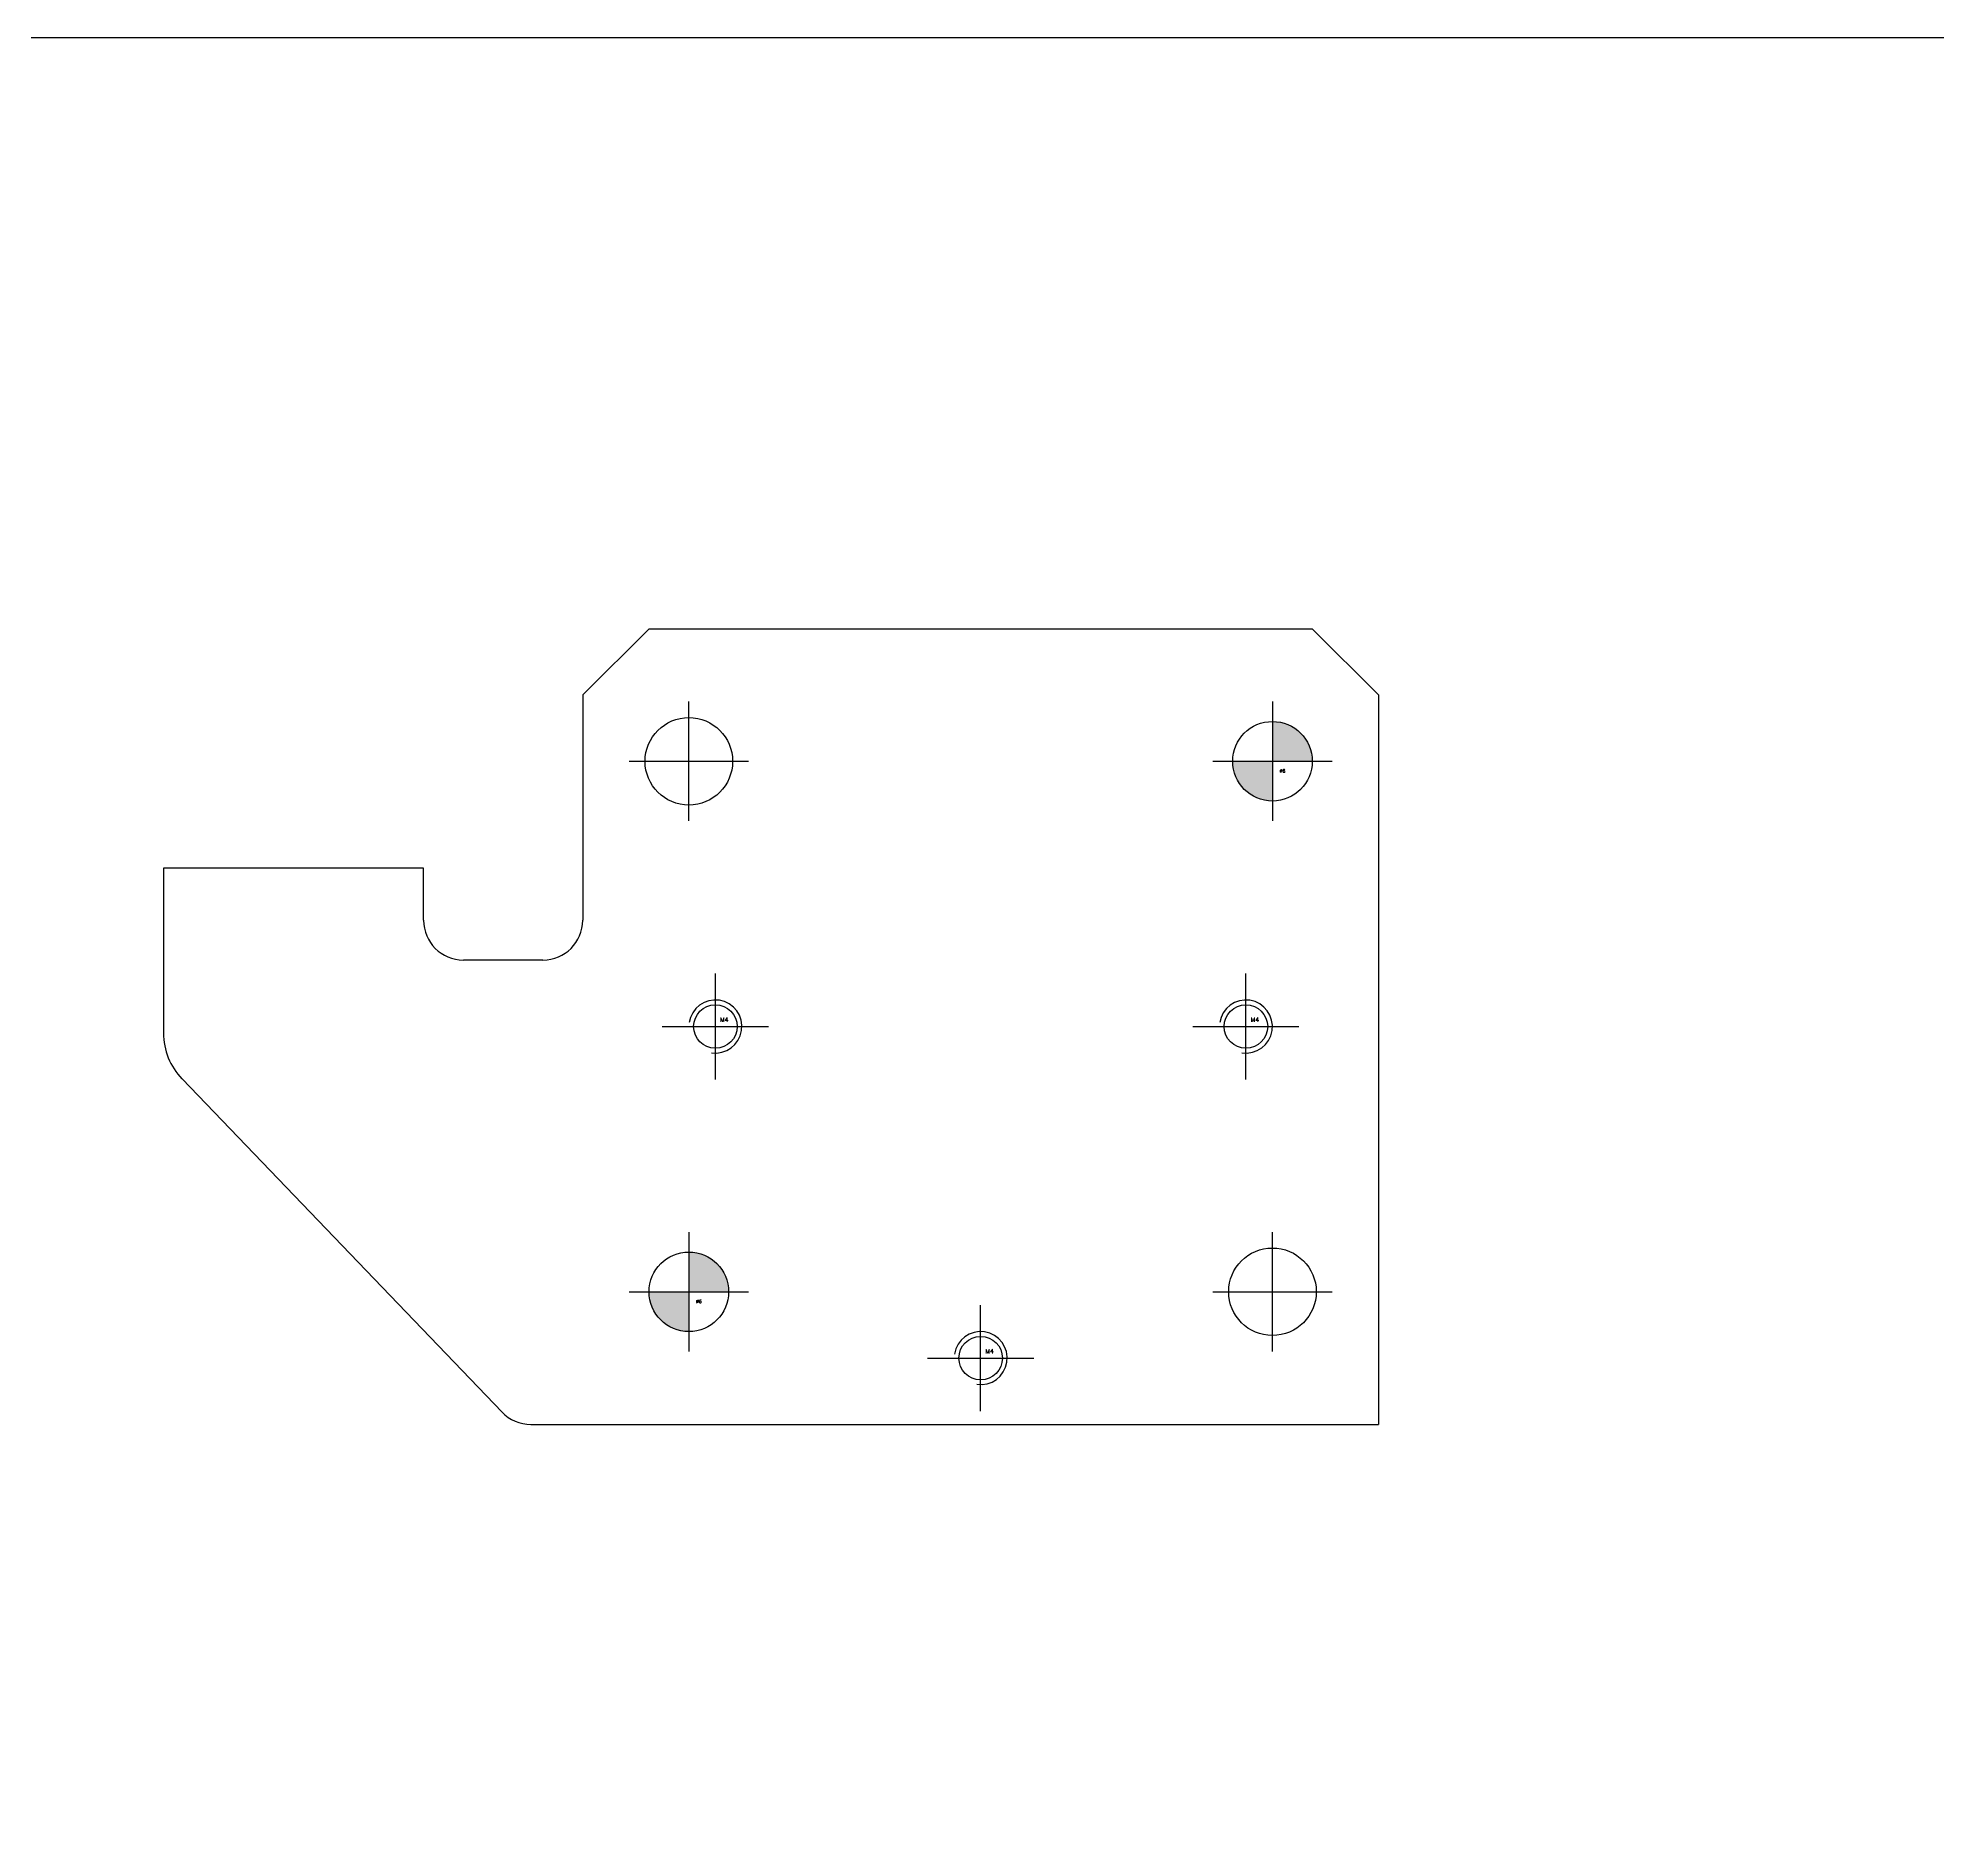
# Model space of a CAD drawing. Header units: millimetres. Extents: x 7997 to 8570, y 4594 to 4866.
# Drawn here: x 8139.8 to 8283.1, y 4730 to 4865.8 of the extents above; entities that cross this region are included whole.
import ezdxf

# ---------------------------------------------------------------- set-up
doc = ezdxf.new("R2010")
doc.units = ezdxf.units.MM
doc.linetypes.add('CENTER', pattern=[50.8, 31.75, -6.35, 6.35, -6.35])
doc.linetypes.add('HIDDEN', pattern=[9.525, 6.35, -3.175])
doc.layers.add('1', color=220, linetype='CENTER')
doc.layers.add('3', color=223, linetype='HIDDEN')
doc.styles.get("Standard").update_dxf_attribs({"font": 'romans.shx', "bigfont": 'whgtxt.shx'})

# ---------------------------------------------------------------- blocks, each defined once
blk = doc.blocks.new('Q2')
h = blk.add_hatch(color=256)
h.paths.add_polyline_path([(5969.88, 4902.28), (5969.88, 4899.28), (5972.88, 4899.28, 0.414214)])
h.paths.add_polyline_path([(5969.88, 4899.28), (5966.88, 4899.28, 0.414214), (5969.88, 4896.28)])
h.paths.add_polyline_path([(5970.3, 4899.67), (5971.38, 4899.67), (5971.38, 4900.42), (5970.3, 4900.42)], flags=24)
h = blk.add_hatch(color=256)
h.paths.add_polyline_path([(5925.88, 4862.28), (5925.88, 4859.28), (5928.88, 4859.28, 0.414214)])
h.paths.add_polyline_path([(5925.88, 4859.28), (5922.88, 4859.28, 0.414214), (5925.88, 4856.28)])
h.paths.add_polyline_path([(5926.3, 4859.67), (5927.38, 4859.67), (5927.38, 4860.42), (5926.3, 4860.42)], flags=24)
for p, q in [((5922.88, 4909.28), (5917.88, 4904.28)), ((5922.88, 4909.28), (5972.88, 4909.28)), ((5972.88, 4909.28), (5977.88, 4904.28)), ((5917.88, 4904.28), (5917.88, 4887.29)), ((5977.88, 4904.28), (5977.88, 4849.28)), ((5905.88, 4891.22), (5886.27, 4891.22)), ((5886.27, 4891.22), (5886.27, 4878.79)), ((5905.88, 4887.29), (5905.88, 4891.22)), ((5914.88, 4884.29), (5908.88, 4884.29)), ((5887.67, 4875.33), (5911.8, 4850.21)), ((5913.96, 4849.28), (5977.88, 4849.28))]:
    blk.add_line(p, q)
for centre, radius in [((5925.88, 4899.28), 3.3), ((5969.88, 4899.28), 3), ((5927.88, 4879.28), 1.64), ((5967.88, 4879.28), 1.64), ((5925.88, 4859.28), 3), ((5969.88, 4859.28), 3.3), ((5947.88, 4854.28), 1.64)]:
    blk.add_circle(centre, radius)
for centre, radius, start, end in [((5908.88, 4887.29), 3, 180, 270), ((5914.88, 4887.29), 3, 270, 0), ((5891.27, 4878.79), 5, 180, 223.8473), ((5913.96, 4852.28), 3, 223.8473, 270)]:
    blk.add_arc(centre, radius, start, end)
at = {"layer": '1', "ltscale": 4}
for p, q in [((5925.88, 4894.78), (5925.88, 4903.78)), ((5921.38, 4899.28), (5930.38, 4899.28)), ((5969.88, 4854.78), (5969.88, 4863.78)), ((5965.38, 4859.28), (5974.38, 4859.28))]:
    blk.add_line(p, q, dxfattribs=at)
at = {"layer": '1', "ltscale": 2}
for p, q in [((5969.88, 4903.78), (5969.88, 4894.78)), ((5965.38, 4899.28), (5974.38, 4899.28)), ((5925.88, 4863.78), (5925.88, 4854.78)), ((5921.38, 4859.28), (5930.38, 4859.28))]:
    blk.add_line(p, q, dxfattribs=at)
at = {"layer": '1', "ltscale": 3}
for p, q in [((5927.88, 4875.28), (5927.88, 4883.28)), ((5967.88, 4875.28), (5967.88, 4883.28)), ((5923.88, 4879.28), (5931.88, 4879.28)), ((5963.88, 4879.28), (5971.88, 4879.28)), ((5947.88, 4850.28), (5947.88, 4858.28)), ((5943.88, 4854.28), (5951.88, 4854.28))]:
    blk.add_line(p, q, dxfattribs=at)
at = {"layer": '1', "linetype": 'ByBlock'}
for centre in [(5927.88, 4879.28), (5967.88, 4879.28), (5947.88, 4854.28)]:
    blk.add_arc(centre, 2, 261.3731, 171.3731, dxfattribs=at)
at = {"layer": '3'}
for s, height, p in [('%%c6', 0.25, (5970.42, 4898.43)), ('M4', 0.333, (5928.24, 4879.63)), ('M4', 0.333, (5968.24, 4879.63)), ('%%c6', 0.25, (5926.42, 4858.43)), ('M4', 0.333, (5948.24, 4854.63))]:
    blk.add_text(s, height=height, dxfattribs=at).set_placement(p)

msp = doc.modelspace()

# ---------------------------------------------------------------- linework, layer by layer
msp.add_lwpolyline([(8296.28, 4865.76), (7996.57, 4865.76), (7996.57, 4595.01), (8296.28, 4594.31)], close=True)

# ---------------------------------------------------------------- block references
msp.add_blockref('Q2', (2263, -88.06))

doc.saveas('drawing.dxf')
